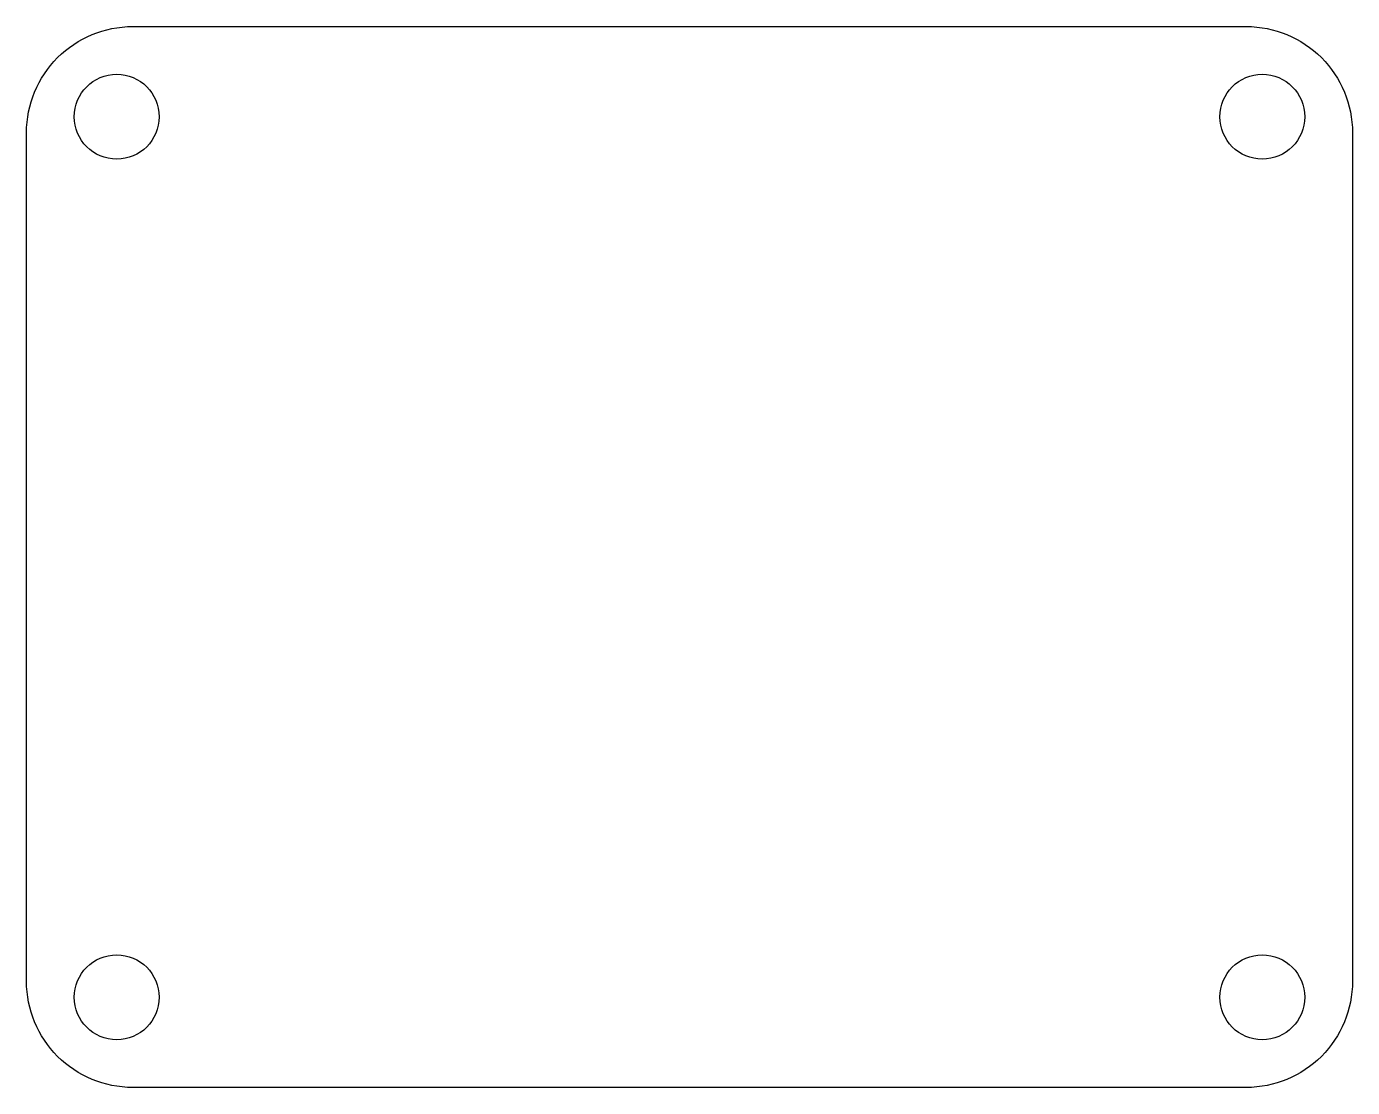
# Model space of a CAD drawing. Extents: x -25 to 25, y -20 to 20.
import ezdxf

# ---------------------------------------------------------------- set-up
doc = ezdxf.new("R2010")
doc.units = 0
doc.layers.get('0').update_dxf_attribs({"linetype": 'continuous'})

# ---------------------------------------------------------------- blocks, each defined once
blk = doc.blocks.new('SKETCH001')
at = {"color": 7}
blk.add_lwpolyline([(0, 20), (21, 20, -0.414214), (25, 16), (25, 0), (25, -16, -0.414214), (21, -20), (0, -20), (-21, -20, -0.414214), (-25, -16), (-25, 0), (-25, 16, -0.414214), (-21, 20)], format="xyb", close=True, dxfattribs=at)
for centre in [(-21.6, 16.6), (21.6, 16.6), (-21.6, -16.6), (21.6, -16.6)]:
    blk.add_circle(centre, 1.6, dxfattribs=at)

msp = doc.modelspace()

# ---------------------------------------------------------------- block references
at = {"color": 7}
msp.add_blockref('SKETCH001', (0, 0), dxfattribs=at)

doc.saveas('drawing.dxf')
